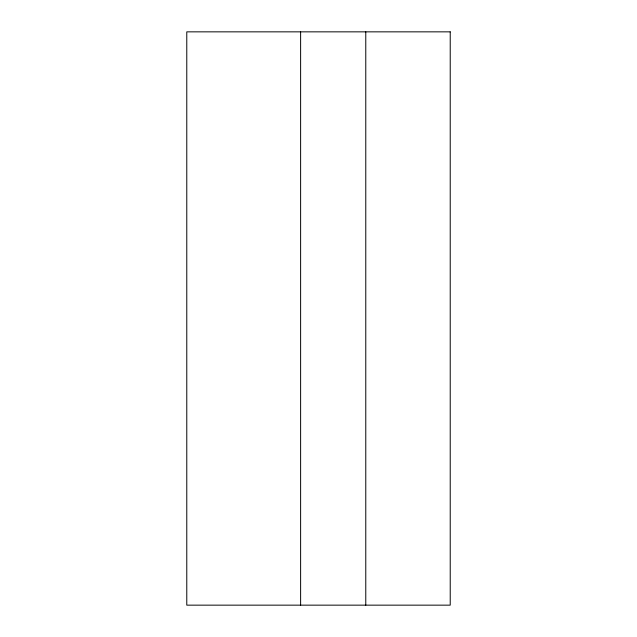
<?xml version="1.0" encoding="UTF-8"?>
<svg xmlns="http://www.w3.org/2000/svg" width="637" height="637" viewBox="0 0 637 637"><rect width="100%" height="100%" fill="white"/><g stroke="black" fill="none" stroke-linecap="round" stroke-linejoin="round"><path stroke-width="0.96" d="M365.773 31.85L365.773 605.15M300.616 31.85L300.616 605.15M450.224 31.85L186.776 31.85L186.776 605.15L450.224 605.15L450.224 31.85"/></g></svg>
